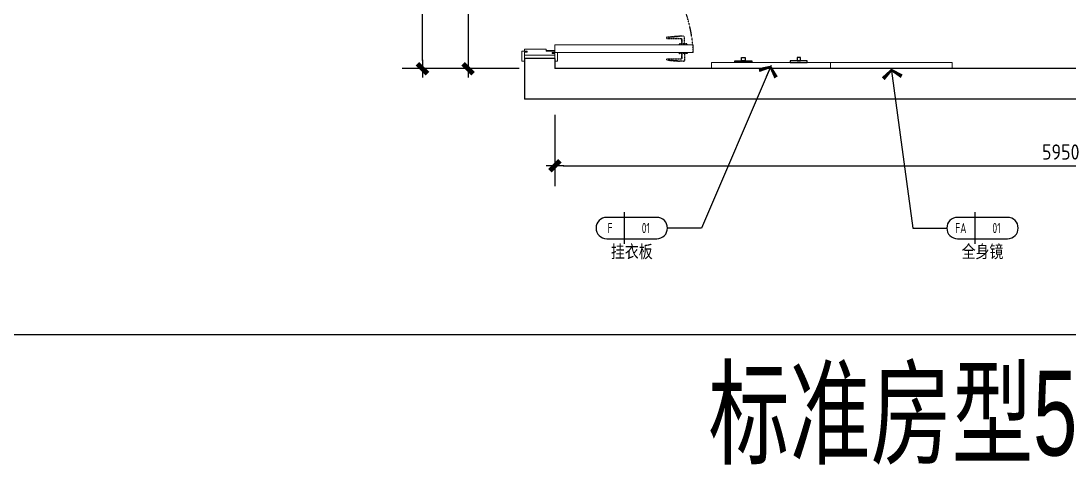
# Model space of a CAD drawing. Extents: x 220391 to 385981, y 332279 to 483868.
# Drawn here: x 255798 to 261963, y 467966 to 470677 of the extents above; entities that cross this region are included whole.
import ezdxf
from ezdxf.enums import TextEntityAlignment as Align

# ---------------------------------------------------------------- set-up
doc = ezdxf.new("R2010")
doc.units = 0
doc.header["$MEASUREMENT"] = 0
doc.linetypes.add('HIDDEN2', pattern=[0.1875, 0.125, -0.0625])
for name, color, linetype in [('0-索引文字', 50, 'Continuous'), ('3次物线', 19, 'Continuous'), ('SH-文字', 50, 'Continuous'), ('墙体', 4, 'Continuous')]:
    doc.layers.add(name, color=color, linetype=linetype)
for name, color, linetype, lineweight in [('C-01-天花造型-Time', 2, 'Continuous', 0), ('P-13-门套-Time', 1, 'Continuous', 0), ('卫生器具', 7, 'Continuous', 15)]:
    doc.layers.add(name, color=color, linetype=linetype, lineweight=lineweight)
doc.styles.add('DOM-romans.shx', font='dim.shx')
doc.styles.add('MtXpl_', font='')
doc.styles.add('st', font='', dxfattribs={"width": 0.7})
doc.styles.get('MtXpl_').set_extended_font_data('YouYuan')
doc.styles.get('st').set_extended_font_data('SimSun')
doc.dimstyles.new('DOM_DIM_1 80', dxfattribs={"dimscale": 60, "dimtxt": 1.5, "dimasz": 0.8, "dimexe": 2, "dimexo": 1.5, "dimgap": 0.6, "dimtad": 1, "dimdec": 0, "dimrnd": 5, "dimzin": 12, "dimdsep": 46, "dimtxsty": 'DOM-romans.shx', "dimblk": 'DOM_Dimension_Tick', "dimcen": 0.125, "dimclrd": 44, "dimclre": 44, "dimclrt": 50, "dimadec": 0, "dimazin": 0, "dimtfac": 1, "dimtdec": 0, "dimtix": 1, "dimtmove": 2, "dimatfit": 3, "dimldrblk": 'DOM_Leader_Arrow', "dimfxl": 0, "dimtvp": 1, "dimtolj": 1, "dimtzin": 0, "dimarcsym": 0})

# ---------------------------------------------------------------- blocks, each defined once
blk = doc.blocks.new('ehrhhh')
at = {"color": 0}
blk.add_line((292356.6, 467829.6), (315961.1, 467829.6), dxfattribs=at)
blk = doc.blocks.new('A$C42780551')
at = {"layer": '3次物线', "color": 8}
for points in [[(-502.9, 66), (-502.9, 46), (-522.9, 46), (-522.9, 66)], [(-197.1, 66), (-197.1, 46), (-177.1, 46), (-177.1, 66)], [(-462.9, 36), (-562.9, 36), (-562.9, 46), (-462.9, 46)], [(-237.1, 36), (-137.1, 36), (-137.1, 46), (-237.1, 46)]]:
    blk.add_lwpolyline(points, close=True, dxfattribs=at)
at = {"layer": '卫生器具', "color": 1, "ltscale": 10}
blk.add_lwpolyline([(-700, 36), (0, 36), (0, 0), (-700, 0)], close=True, dxfattribs=at)
blk = doc.blocks.new('A$C519bf6a0')
at = {"color": 8, "linetype": 'HIDDEN2'}
for p, q in [((688.7, 120.3), (761.3, 126.3)), ((754.3, 77.5), (754.3, 75.2)), ((801.4, 80.3), (757.1, 80.3)), ((763.2, 80.3), (757.1, 80.3)), ((771.5, 80.3), (771.5, 111)), ((786.9, 80.3), (786.9, 111)), ((804.1, 75.2), (804.1, 77.5)), ((754.3, 27.7), (754.3, 30)), ((801.4, 24.9), (757.1, 24.9)), ((763.2, 24.9), (757.1, 24.9)), ((771.5, 24.9), (771.5, -5.8)), ((786.9, 24.9), (786.9, -5.8)), ((804.1, 30), (804.1, 27.7)), ((688.7, -15.1), (761.3, -21.1))]:
    blk.add_line(p, q, dxfattribs=at)
blk.add_lwpolyline([(-26, 849), (25, 849)], dxfattribs=at)
for points in [[(786.9, 80.3), (786.9, 121.3, 0.414214), (781.9, 126.3), (761.3, 126.3), (685.7, 120, 0.390233), (681.1, 115), (681.1, 112.5), (771.5, 112.5), (771.5, 80.3)], [(786.9, 24.9), (786.9, -16.1, -0.414214), (781.9, -21.1), (761.3, -21.1), (685.7, -14.8, -0.390233), (681.1, -9.8), (681.1, -7.3), (771.5, -7.3), (771.5, 24.9)]]:
    blk.add_lwpolyline(points, format="xyb", dxfattribs=at)
at = {"color": 8, "linetype": 'HIDDEN2', "ltscale": 0.5}
blk.add_arc((-18.9, -8.6), 858.8, 2.57827, 87.07086, dxfattribs=at)
at = {"color": 8, "linetype": 'HIDDEN2'}
for centre, start, end in [((757.1, 77.5), 90, 180), ((801.4, 77.5), 0, 90), ((757.1, 27.7), 180, 270), ((801.4, 27.7), 270, 0)]:
    blk.add_arc(centre, 2.77, start, end, dxfattribs=at)
at = {"layer": 'C-01-天花造型-Time', "color": 8}
blk.add_lwpolyline([(-26, 41), (25, 41)], dxfattribs=at)
at = {"layer": 'P-13-门套-Time'}
for p, q in [((-154.9, 902), (-154.9, 857)), ((25, 895), (-154.9, 895)), ((25, 875), (-154.9, 875)), ((-154.9, -12), (-154.9, 33)), ((25, 15), (-154.9, 15)), ((25, -5), (-154.9, -5))]:
    blk.add_line(p, q, dxfattribs=at)
for points in [[(-154.9, 910), (-154.9, 857), (-138.9, 857), (-138.9, 852), (-169.9, 852), (-169.9, 910)], [(25, 875), (-154.9, 875), (-154.9, 857), (-138.9, 857), (-138.9, 852), (-154.9, 852), (-154.9, 840), (-26, 840), (-26, 852), (25, 852), (25, 860), (9, 860), (9, 865), (25, 865)], [(25, 910), (25, 865), (9, 865), (9, 860), (40, 860), (40, 910)], [(25, 75.2), (839, 75.2), (839, 30), (25, 30)], [(-154.9, -20), (-154.9, 33), (-138.9, 33), (-138.9, 38), (-169.9, 38), (-169.9, -20)], [(25, 15), (-154.9, 15), (-154.9, 33), (-138.9, 33), (-138.9, 38), (-154.9, 38), (-154.9, 50), (-26, 50), (-26, 38), (25, 38), (25, 30), (9, 30), (9, 25), (25, 25)], [(25, -20), (25, 25), (9, 25), (9, 30), (40, 30), (40, -20)]]:
    blk.add_lwpolyline(points, close=True, dxfattribs=at)
blk = doc.blocks.new('DOM_Dimension_Tick')
at = {"color": 0, "linetype": 'ByBlock'}
for p, q in [((-1.09, 0), (0, 0)), ((0, 0), (1.09, 0))]:
    blk.add_line(p, q, dxfattribs=at)
at = {"color": 0, "linetype": 'Continuous', "const_width": 0.608}
blk.add_lwpolyline([(-0.61, -0.61), (0.61, 0.61)], dxfattribs=at)
blk = doc.blocks.new('*D610')
at = {"color": 44, "lineweight": -2, "transparency": 16777216}
for p, q in [((258728.2, 471495.1), (258308.2, 471495.1)), ((258428.2, 471447.1), (258428.2, 470443.4)), ((258728.2, 470395.4), (258308.2, 470395.4))]:
    blk.add_line(p, q, dxfattribs=at)
at = {"layer": 'Defpoints', "color": 0, "transparency": 16777216}
for p in [(259444.6, 471495.1), (258428.2, 470395.4), (259575.2, 470395.4)]:
    blk.add_point(p, dxfattribs=at)
at = {"color": 44, "lineweight": -2, "transparency": 16777216, "xscale": 48, "yscale": 48, "zscale": 48}
for p, rotation in [((258428.2, 471495.1), 90), ((258428.2, 470395.4), 270)]:
    blk.add_blockref('DOM_Dimension_Tick', p, dxfattribs=dict(at, rotation=rotation))
at = {"color": 50, "transparency": 16777216, "insert": (258347.2, 470945.3), "char_height": 90, "attachment_point": 5, "rotation": 90, "style": 'DOM-romans.shx'}
blk.add_mtext('\\A1;1100', dxfattribs=at)
blk = doc.blocks.new('DOM_Leader_Arrow')
at = {"color": 0, "linetype": 'ByBlock'}
blk.add_line((0, 0), (-1.5, 0), dxfattribs=at)
for points in [[(-1.29, 1), (-0.89, 1.28), (-0.36, 0), (0, 0)], [(-1.29, -1), (-0.89, -1.28), (-0.36, 0), (0, 0)]]:
    blk.add_solid(points, dxfattribs=at)
blk = doc.blocks.new('*D611')
at = {"color": 44, "lineweight": -2, "transparency": 16777216}
for p, q in [((258459.9, 474045.1), (258039.9, 474045.1)), ((258159.9, 470443.4), (258159.9, 473997.1)), ((258459.9, 470395.4), (258039.9, 470395.4))]:
    blk.add_line(p, q, dxfattribs=at)
at = {"layer": 'Defpoints', "color": 0, "transparency": 16777216}
for p in [(258159.9, 474045.1), (259269, 474045.1), (258939, 470395.4)]:
    blk.add_point(p, dxfattribs=at)
at = {"color": 44, "lineweight": -2, "transparency": 16777216, "xscale": 48, "yscale": 48, "zscale": 48}
for p, rotation in [((258159.9, 474045.1), 90), ((258159.9, 470395.4), 270)]:
    blk.add_blockref('DOM_Dimension_Tick', p, dxfattribs=dict(at, rotation=rotation))
at = {"color": 50, "transparency": 16777216, "insert": (258078.9, 472220.3), "char_height": 90, "attachment_point": 5, "rotation": 90, "style": 'DOM-romans.shx'}
blk.add_mtext('\\A1;3650', dxfattribs=at)
blk = doc.blocks.new('*D613')
at = {"color": 44, "lineweight": -2, "transparency": 16777216}
for p, q in [((258939, 470123.6), (258939, 469703.6)), ((264889.3, 470123.6), (264889.3, 469703.6)), ((258987, 469823.6), (264841.3, 469823.6))]:
    blk.add_line(p, q, dxfattribs=at)
at = {"layer": 'Defpoints', "color": 0, "transparency": 16777216}
for p in [(258939, 470395.4), (264889.3, 470395.4), (264889.3, 469823.6)]:
    blk.add_point(p, dxfattribs=at)
at = {"color": 44, "lineweight": -2, "transparency": 16777216, "xscale": 48, "yscale": 48, "zscale": 48, "rotation": 180}
blk.add_blockref('DOM_Dimension_Tick', (258939, 469823.6), dxfattribs=at)
at = {"color": 44, "lineweight": -2, "transparency": 16777216, "xscale": 48, "yscale": 48, "zscale": 48}
blk.add_blockref('DOM_Dimension_Tick', (264889.3, 469823.6), dxfattribs=at)
at = {"color": 50, "transparency": 16777216, "insert": (261914.2, 469904.6), "char_height": 90, "attachment_point": 5, "style": 'DOM-romans.shx'}
blk.add_mtext('\\A1;5950', dxfattribs=at)
blk = doc.blocks.new('DOM-立面家具标注符号-002')
blk.add_line((0, 3.1), (0, -3.1))
at = {"color": 150}
blk.add_lwpolyline([(-3.4, 2.1, 1), (-3.4, -2.1), (6.4, -2.1, 1), (6.4, 2.1)], format="xyb", close=True, dxfattribs=at)
at = {"style": 'st', "width": 0.8, "flags": 4}
blk.add_attdef('ITEM6', text='', height=2.5, dxfattribs=at).set_placement((-6, 0), align=Align.MIDDLE_RIGHT)
at = {"style": 'DOM-romans.shx', "width": 0.8}
for tag, flags, p in [('NUM1', 12, (-2.75, 0)), ('NUM2', 4, (4.25, 0)), ('NUM4', 4, (1.5, -4.6)), ('NUM5', 4, (1.5, -7.6))]:
    blk.add_attdef(tag, text='', height=2, dxfattribs=dict(at, flags=flags)).set_placement(p, align=Align.MIDDLE)
at = {"style": 'st', "width": 0.8, "flags": 4}
blk.add_attdef('NUM3', text='', height=2.5, dxfattribs=at).set_placement((9, 0), align=Align.MIDDLE_LEFT)
blk.add_attdef('NUM7', text='', height=2.5, dxfattribs=at).set_placement((1.5, -10.85), align=Align.MIDDLE_CENTER)

msp = doc.modelspace()

# ---------------------------------------------------------------- linework, layer by layer
at = {"layer": '卫生器具', "color": 1, "ltscale": 10}
msp.add_lwpolyline([(260560, 470431.4), (261275, 470431.4), (261275, 470395.4), (260560, 470395.4)], close=True, dxfattribs=at)
at = {"layer": '墙体'}
for p, q in [((258939, 470455.4), (258759, 470455.4)), ((258759, 470455.4), (258759, 470215.2)), ((258759, 470455.4), (258759, 470215.4)), ((258939, 470455.4), (258939, 470395.4)), ((264889.3, 470395.4), (258939, 470395.4)), ((264889.3, 470395.4), (258939, 470395.4)), ((265069.3, 470215.4), (258759, 470215.4))]:
    msp.add_line(p, q, dxfattribs=at)

# ---------------------------------------------------------------- block references
at = {"color": 4}
for name, p in [('ehrhhh', (-48360.7, 1000)), ('A$C519bf6a0', (258914, 470460.4)), ('A$C42780551', (260560, 470395.4))]:
    msp.add_blockref(name, p, dxfattribs=at)
at = {"layer": '0-索引文字'}
ref = msp.add_blockref('DOM-立面家具标注符号-002', (259346.1, 469456.5), dxfattribs=dict(at, xscale=30, yscale=30, zscale=30))
ref.add_attrib('NUM1', 'F', dxfattribs={"layer": '0', "height": 60, "style": 'DOM-romans.shx', "width": 0.8}).set_placement((259263.6, 469456.5), align=Align.MIDDLE)
ref.add_attrib('NUM2', '01', dxfattribs={"layer": '0', "height": 60, "style": 'DOM-romans.shx', "width": 0.8}).set_placement((259473.6, 469456.5), align=Align.MIDDLE)
ref.add_attrib('NUM7', '挂衣板', dxfattribs={"layer": '0', "height": 75, "style": 'st', "width": 0.8}).set_placement((259391.1, 469318.5), align=Align.MIDDLE_CENTER)
ref = msp.add_blockref('DOM-立面家具标注符号-002', (261409, 469456.5), dxfattribs=dict(at, xscale=30, yscale=30, zscale=30))
ref.add_attrib('NUM1', 'FA', dxfattribs={"layer": '0', "height": 60, "style": 'DOM-romans.shx', "width": 0.8}).set_placement((261326.5, 469456.5), align=Align.MIDDLE)
ref.add_attrib('NUM2', '01', dxfattribs={"layer": '0', "height": 60, "style": 'DOM-romans.shx', "width": 0.8}).set_placement((261536.5, 469456.5), align=Align.MIDDLE)
ref.add_attrib('NUM7', '全身镜', dxfattribs={"layer": '0', "height": 75, "style": 'st', "width": 0.8}).set_placement((261454, 469318.5), align=Align.MIDDLE_CENTER)

# ---------------------------------------------------------------- texts
at = {"layer": 'SH-文字', "color": 50, "style": 'MtXpl_', "width": 0.7}
msp.add_text('标准房型5(双床）', height=500, dxfattribs=at).set_placement((259841.8, 468116.8))

# ---------------------------------------------------------------- dimensions: what is measured, and where the dimension line sits
at = {"color": 4}
for base, p1, p2, picture, middle in [((258159.9, 474045.1), (258939, 470395.4), (259269, 474045.1), '*D611', (258078.9, 472220.3)), ((258428.2, 470395.4), (259444.6, 471495.1), (259575.2, 470395.4), '*D610', (258347.2, 470945.3))]:
    dim = msp.add_linear_dim(base=base, p1=p1, p2=p2, angle=90, dimstyle='DOM_DIM_1 80', dxfattribs=at)
    dim.commit()
    dim.dimension.update_dxf_attribs({"geometry": picture, "text_midpoint": middle})
dim = msp.add_linear_dim(base=(264889.3, 469823.6), p1=(258939, 470395.4), p2=(264889.3, 470395.4), dimstyle='DOM_DIM_1 80', dxfattribs=at)
dim.commit()
dim.dimension.update_dxf_attribs({"geometry": '*D613', "text_midpoint": (261914.2, 469904.6)})

# ---------------------------------------------------------------- leaders
for points in [[(260210, 470413.4), (259801.1, 469456.5), (259601.1, 469456.5)], [(260917.5, 470395.4), (261044, 469456.5), (261244, 469456.5)]]:
    msp.add_leader(points, dimstyle='DOM_DIM_1 80', override={"dimgap": 0.6, "dimtad": 0}, dxfattribs=at)

doc.saveas('drawing.dxf')
